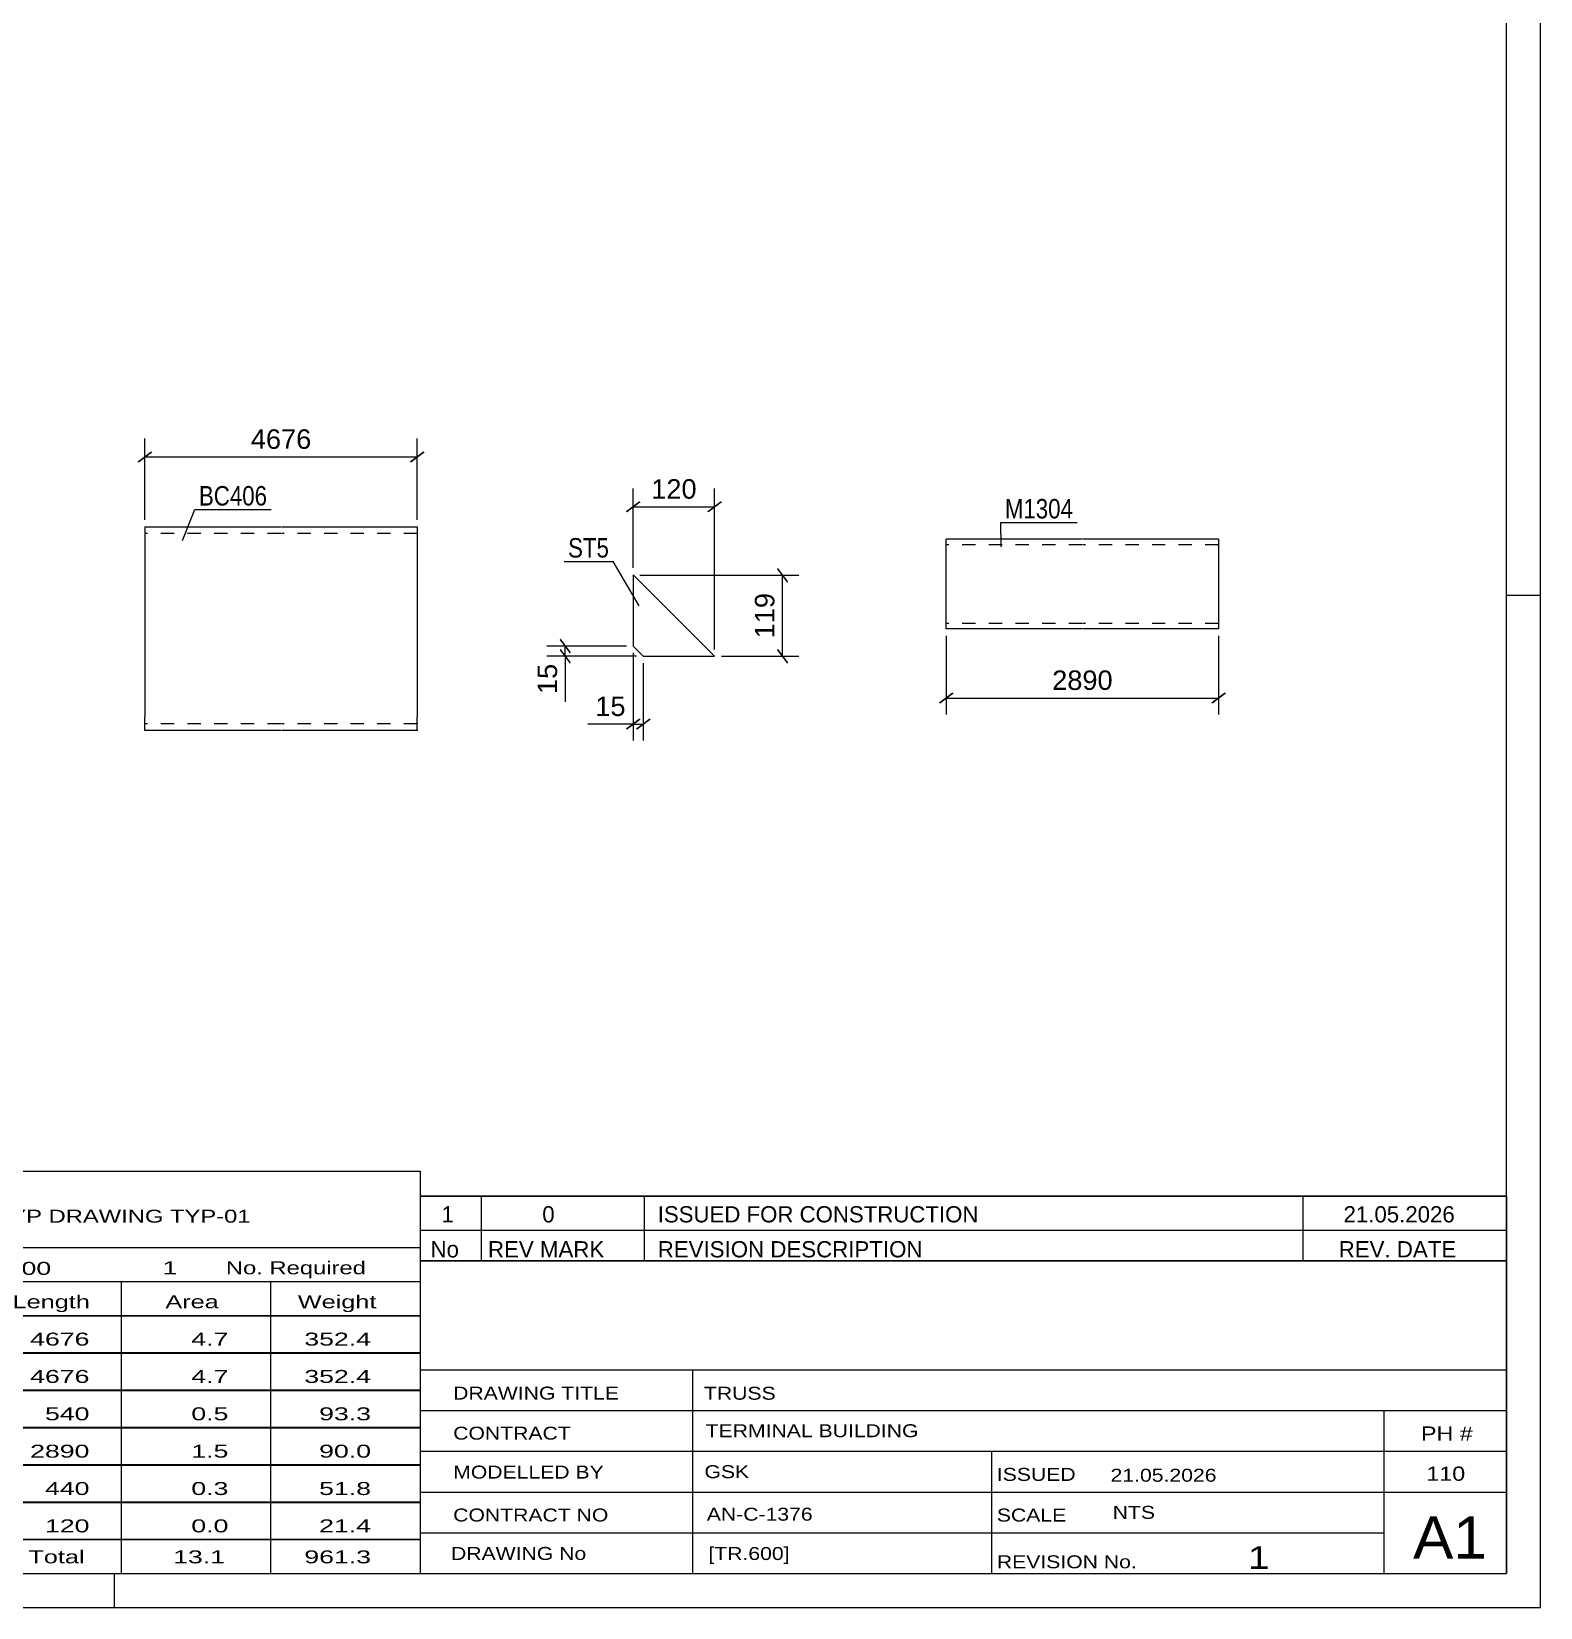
# Model space of a CAD drawing. Header units: millimetres. Extents: x 0 to 841, y 0 to 594.
# Drawn here: x 618.8 to 841, y 0 to 232 of the extents above; entities that cross this region are included whole.
import ezdxf

# ---------------------------------------------------------------- set-up
doc = ezdxf.new("R2010")
doc.units = ezdxf.units.MM
doc.linetypes.add('DXK_LINE_DOT2', pattern=[3.9198, 1.9599, -1.9599])
doc.styles.add('Arial', font='arial.ttf', dxfattribs={"height": 0.2})
doc.styles.add('Arial Narrow', font='ARIALN.TTF', dxfattribs={"height": 0.2})

# ---------------------------------------------------------------- blocks, each defined once
blk = doc.blocks.new('Unknown-122566984-1134')
at = {"color": 5, "linetype": 'Continuous'}
for p, q in [((841, 0), (841, 594)), ((836, 5), (836, 589)), ((841, 149), (836, 149)), ((5, 5), (836, 5)), ((631, 0), (631, 5)), ((0, 0), (841, 0))]:
    blk.add_line(p, q, dxfattribs=at)
blk = doc.blocks.new('Part-122566984-1655 - 1639')
at = {"color": 2, "linetype": 'Continuous'}
for p, q in [((707.38, 152.06), (707.38, 141.56)), ((707.38, 152.06), (719.38, 140.06)), ((707.38, 141.56), (708.88, 140.06)), ((708.88, 140.06), (719.38, 140.06))]:
    blk.add_line(p, q, dxfattribs=at)
blk = doc.blocks.new('Part-122566984-2049 - 2033')
at = {"color": 2, "linetype": 'Continuous'}
for p, q in [((773.49, 157.28), (753.49, 157.28)), ((753.49, 144.21), (753.49, 157.28)), ((793.59, 157.28), (773.59, 157.28)), ((793.59, 157.28), (793.59, 155.68)), ((793.59, 155.68), (793.59, 144.08)), ((753.49, 144.08), (753.49, 144.21)), ((773.49, 144.08), (753.49, 144.08)), ((793.59, 144.08), (773.59, 144.08))]:
    blk.add_line(p, q, dxfattribs=at)
at = {"color": 7, "linetype": 'DXK_LINE_DOT2'}
for p, q in [((773.49, 156.48), (753.49, 156.48)), ((753.49, 156.42), (753.49, 156.48)), ((753.49, 156.25), (753.49, 156.3)), ((793.59, 156.48), (773.59, 156.48)), ((793.59, 157.16), (793.59, 155.68)), ((793.59, 156.42), (793.59, 156.48)), ((793.59, 156.25), (793.59, 156.3)), ((773.49, 144.88), (753.49, 144.88)), ((793.59, 144.88), (773.59, 144.88))]:
    blk.add_line(p, q, dxfattribs=at)
blk = doc.blocks.new('Part-122566984-1587 - 1568')
at = {"color": 2, "linetype": 'Continuous'}
for p, q in [((635.48, 159.12), (635.48, 157.12)), ((635.48, 159.12), (655.48, 159.12)), ((655.58, 159.12), (675.58, 159.12)), ((675.58, 159.12), (675.58, 157.12)), ((635.48, 157.12), (635.48, 131.12)), ((675.58, 157.12), (675.58, 131.12)), ((635.48, 129.27), (635.48, 131.12)), ((675.58, 129.12), (675.58, 131.12)), ((635.48, 129.12), (635.48, 129.27)), ((655.48, 129.12), (635.48, 129.12)), ((675.58, 129.12), (655.58, 129.12))]:
    blk.add_line(p, q, dxfattribs=at)
at = {"color": 7, "linetype": 'DXK_LINE_DOT2'}
for p, q in [((655.48, 158.12), (635.48, 158.12)), ((635.48, 157.82), (635.48, 157.12)), ((675.58, 158.12), (655.58, 158.12)), ((635.48, 130.12), (635.48, 130.19)), ((655.48, 130.12), (635.48, 130.12)), ((675.58, 130.12), (655.58, 130.12)), ((675.58, 130.12), (675.58, 131.12)), ((675.58, 130.19), (675.58, 130.12)), ((635.48, 129.12), (635.48, 129.27)), ((675.58, 129.27), (675.58, 129.12))]:
    blk.add_line(p, q, dxfattribs=at)
blk = doc.blocks.new('StraightDimension-122566984-1689 - 1639')
at = {"linetype": 'Continuous'}
for points in [[(698.21, 140.66), (698.06, 140.46), (696.56, 142.46), (696.71, 142.66)], [(696.56, 140.96), (696.71, 141.16), (698.21, 139.16), (698.06, 138.96)]]:
    blk.add_hatch(color=7, dxfattribs=at).paths.add_polyline_path(points)
at = {"color": 7, "linetype": 'Continuous'}
for p, q in [((706.38, 141.56), (694.68, 141.56)), ((697.38, 140.06), (697.38, 141.56)), ((707.88, 140.06), (694.68, 140.06))]:
    blk.add_line(p, q, dxfattribs=at)
at = {"color": 0}
blk.add_wipeout([(696.78, 139.54), (692.58, 139.54), (692.58, 133.89), (696.78, 133.89)], dxfattribs=at)
at = {"color": 7, "linetype": 'Continuous'}
blk.add_line((697.38, 140.06), (697.38, 133.36), dxfattribs=at)
blk.add_line((697.38, 140.06), (697.38, 133.36), dxfattribs=at)
at = {"color": 3, "style": 'Arial'}
blk.add_text('15', height=2.865, rotation=90.0002, dxfattribs=at).set_placement((696.18, 134.49))
blk = doc.blocks.new('StraightDimension-122566984-1673 - 1639')
at = {"linetype": 'Continuous'}
for points in [[(706.48, 161.24), (706.28, 161.39), (708.28, 162.89), (708.48, 162.74)], [(720.28, 162.89), (720.48, 162.74), (718.48, 161.24), (718.28, 161.39)]]:
    blk.add_hatch(color=7, dxfattribs=at).paths.add_polyline_path(points)
at = {"color": 7, "linetype": 'Continuous'}
for p, q in [((707.38, 153.06), (707.38, 164.76)), ((719.38, 141.06), (719.38, 164.76)), ((707.38, 162.06), (719.38, 162.06))]:
    blk.add_line(p, q, dxfattribs=at)
at = {"color": 0}
blk.add_wipeout([(717.32, 162.66), (717.32, 166.86), (709.45, 166.86), (709.45, 162.66)], dxfattribs=at)
at = {"color": 3, "style": 'Arial'}
blk.add_text('120', height=2.865, dxfattribs=at).set_placement((710.05, 163.26))
blk = doc.blocks.new('StraightDimension-122566984-1657 - 1639')
at = {"linetype": 'Continuous'}
for points in [[(708.28, 130.89), (708.48, 130.74), (706.48, 129.24), (706.28, 129.39)], [(707.98, 129.24), (707.78, 129.39), (709.78, 130.89), (709.98, 130.74)]]:
    blk.add_hatch(color=7, dxfattribs=at).paths.add_polyline_path(points)
at = {"color": 7, "linetype": 'Continuous'}
for p, q in [((707.38, 140.56), (707.38, 127.66)), ((708.88, 139.06), (708.88, 127.66)), ((707.38, 130.06), (708.88, 130.06))]:
    blk.add_line(p, q, dxfattribs=at)
at = {"color": 0}
blk.add_wipeout([(706.86, 130.66), (706.86, 134.86), (701.21, 134.86), (701.21, 130.66)], dxfattribs=at)
at = {"color": 7, "linetype": 'Continuous'}
blk.add_line((707.38, 130.06), (700.69, 130.06), dxfattribs=at)
blk.add_line((707.38, 130.06), (700.69, 130.06), dxfattribs=at)
at = {"color": 3, "style": 'Arial'}
blk.add_text('15', height=2.865, dxfattribs=at).set_placement((701.81, 131.26))
blk = doc.blocks.new('StraightDimension-122566984-1700 - 1639')
at = {"linetype": 'Continuous'}
for points in [[(728.56, 152.88), (728.71, 153.08), (730.21, 151.08), (730.06, 150.88)], [(730.21, 139.16), (730.06, 138.96), (728.56, 140.96), (728.71, 141.16)]]:
    blk.add_hatch(color=7, dxfattribs=at).paths.add_polyline_path(points)
at = {"color": 7, "linetype": 'Continuous'}
for p, q in [((708.38, 151.98), (731.78, 151.98)), ((729.38, 140.06), (729.38, 151.98)), ((720.38, 140.06), (731.78, 140.06))]:
    blk.add_line(p, q, dxfattribs=at)
at = {"color": 0}
blk.add_wipeout([(728.78, 149.96), (724.58, 149.96), (724.58, 142.09), (728.78, 142.09)], dxfattribs=at)
at = {"color": 3, "style": 'Arial'}
blk.add_text('119', height=2.865, rotation=90.0002, dxfattribs=at).set_placement((728.18, 142.69))
blk = doc.blocks.new('StraightDimension-122566984-2052 - 2033')
at = {"linetype": 'Continuous'}
for points in [[(752.59, 133.08), (752.39, 133.23), (754.39, 134.73), (754.59, 134.58)], [(794.49, 134.73), (794.69, 134.58), (792.69, 133.08), (792.49, 133.23)]]:
    blk.add_hatch(color=7, dxfattribs=at).paths.add_polyline_path(points)
at = {"color": 7, "linetype": 'Continuous'}
for p, q in [((753.49, 143.08), (753.49, 131.5)), ((793.59, 143.08), (793.59, 131.5)), ((753.49, 133.9), (793.59, 133.9))]:
    blk.add_line(p, q, dxfattribs=at)
at = {"color": 0}
blk.add_wipeout([(778.58, 134.5), (778.58, 138.7), (768.49, 138.7), (768.49, 134.5)], dxfattribs=at)
at = {"color": 3, "style": 'Arial'}
blk.add_text('2890', height=2.865, dxfattribs=at).set_placement((769.09, 135.1))
blk = doc.blocks.new('StraightDimension-122566984-1591 - 1568')
at = {"linetype": 'Continuous'}
for points in [[(634.58, 168.57), (634.38, 168.72), (636.38, 170.22), (636.58, 170.07)], [(676.48, 170.22), (676.68, 170.07), (674.68, 168.57), (674.48, 168.72)]]:
    blk.add_hatch(color=7, dxfattribs=at).paths.add_polyline_path(points)
at = {"color": 7, "linetype": 'Continuous'}
for p, q in [((635.48, 160.12), (635.48, 172.1)), ((675.58, 160.12), (675.58, 172.1)), ((635.48, 169.4), (675.58, 169.4))]:
    blk.add_line(p, q, dxfattribs=at)
at = {"color": 0}
blk.add_wipeout([(660.57, 170), (660.57, 174.2), (650.48, 174.2), (650.48, 170)], dxfattribs=at)
at = {"color": 3, "style": 'Arial'}
blk.add_text('4676', height=2.865, dxfattribs=at).set_placement((651.08, 170.6))
blk = doc.blocks.new('Unknown-122566984-4836')
at = {"color": 7, "linetype": 'Continuous'}
for p, q in [((676, 51.05), (676, 5)), ((676, 51.05), (836, 51.05)), ((836, 51), (836, 5)), ((676, 35), (836, 35)), ((716.14, 35), (716.14, 5)), ((676, 29), (836, 29)), ((818, 5.05), (818, 29.05)), ((676, 23), (836, 23)), ((760.14, 23), (760.14, 5)), ((676, 17), (836, 17)), ((676, 11), (818, 11)), ((676, 5), (836, 5))]:
    blk.add_line(p, q, dxfattribs=at)
at = {"color": 7, "style": 'Arial Narrow'}
for s, height, width, p in [('DRAWING TITLE', 1.9089, 1.425378, (680.88, 30.61)), ('TRUSS', 1.909, 1.425378, (717.81, 30.59)), ('CONTRACT', 1.909, 1.425378, (680.88, 24.71)), ('TERMINAL BUILDING', 1.9089, 1.425378, (718.06, 25.07)), ('MODELLED BY', 1.9089, 1.425378, (680.88, 18.98)), ('GSK', 1.909, 1.425378, (717.88, 19.04)), ('ISSUED', 1.909, 1.425378, (760.94, 18.64)), ('21.05.2026', 1.909, 1.425378, (777.69, 18.52)), ('CONTRACT NO', 1.9089, 1.425378, (680.88, 12.66)), ('AN-C-1376', 1.909, 1.425378, (718.23, 12.78)), ('SCALE', 1.909, 1.425378, (760.94, 12.65)), ('A1', 6.204, 1.25, (822.24, 7.2)), ('DRAWING No', 1.909, 1.425378, (680.56, 7)), ('[TR.600]', 1.909, 1.425378, (718.46, 6.99)), ('REVISION No.', 1.9089, 1.425378, (760.94, 5.77)), ('1', 3.34, 1.5, (797.91, 5.68))]:
    blk.add_text(s, height=height, dxfattribs=dict(at, width=width)).set_placement(p)
at = {"color": 7, "linetype": 'Continuous', "style": 'Arial Narrow'}
for s, height, width, p in [('PH #', 2.1, 1.42538, (823.4, 24.55)), ('110', 2.1, 1.42538, (824.19, 18.65)), ('NTS', 1.909, 1.425378, (778, 13.05))]:
    blk.add_text(s, height=height, dxfattribs=dict(at, width=width)).set_placement(p)
blk = doc.blocks.new('Unknown-122566984-4837')
at = {"color": 7, "linetype": 'Continuous'}
for p, q in [((516, 64.25), (676, 64.25)), ((516, 53), (516, 64.25)), ((676, 64.25), (676, 53)), ((516, 53), (676, 53)), ((516, 53), (516, 48)), ((676, 53), (676, 48)), ((516, 48), (676, 48)), ((516, 48), (516, 43)), ((540, 48), (540, 43)), ((575.5, 48), (575.5, 43)), ((601.5, 48), (601.5, 43)), ((614.5, 48), (614.5, 43)), ((632, 48), (632, 43)), ((654, 48), (654, 43)), ((676, 48), (676, 43)), ((516, 43), (676, 43)), ((516, 42.95), (516, 37.55)), ((516, 42.95), (676, 42.95)), ((540, 43), (540, 37.5)), ((575.5, 43), (575.5, 37.5)), ((601.5, 43), (601.5, 37.5)), ((614.5, 43), (614.5, 37.5)), ((632, 43), (632, 37.5)), ((654, 43), (654, 37.5)), ((676, 42.95), (676, 37.55)), ((516, 37.55), (676, 37.55)), ((516, 37.45), (516, 32.05)), ((516, 37.45), (676, 37.45)), ((540, 37.5), (540, 32)), ((575.5, 37.5), (575.5, 32)), ((601.5, 37.5), (601.5, 32)), ((614.5, 37.5), (614.5, 32)), ((632, 37.5), (632, 32)), ((654, 37.5), (654, 32)), ((676, 37.45), (676, 32.05)), ((516, 32.05), (676, 32.05)), ((516, 31.95), (516, 26.55)), ((516, 31.95), (676, 31.95)), ((540, 32), (540, 26.5)), ((575.5, 32), (575.5, 26.5)), ((601.5, 32), (601.5, 26.5)), ((614.5, 32), (614.5, 26.5)), ((632, 32), (632, 26.5)), ((654, 32), (654, 26.5)), ((676, 31.95), (676, 26.55)), ((516, 26.55), (676, 26.55)), ((516, 26.45), (516, 21.05)), ((516, 26.45), (676, 26.45)), ((540, 26.5), (540, 21)), ((575.5, 26.5), (575.5, 21)), ((601.5, 26.5), (601.5, 21)), ((614.5, 26.5), (614.5, 21)), ((632, 26.5), (632, 21)), ((654, 26.5), (654, 21)), ((676, 26.45), (676, 21.05)), ((516, 21.05), (676, 21.05)), ((516, 20.95), (516, 15.55)), ((516, 20.95), (676, 20.95)), ((540, 21), (540, 15.5)), ((575.5, 21), (575.5, 15.5)), ((601.5, 21), (601.5, 15.5)), ((614.5, 21), (614.5, 15.5)), ((632, 21), (632, 15.5)), ((654, 21), (654, 15.5)), ((676, 20.95), (676, 15.55)), ((516, 15.55), (676, 15.55)), ((516, 15.45), (516, 10.05)), ((516, 15.45), (676, 15.45)), ((540, 15.5), (540, 10)), ((575.5, 15.5), (575.5, 10)), ((601.5, 15.5), (601.5, 10)), ((614.5, 15.5), (614.5, 10)), ((632, 15.5), (632, 10)), ((654, 15.5), (654, 10)), ((676, 15.45), (676, 10.05)), ((516, 10.05), (676, 10.05)), ((516, 10), (676, 10)), ((516, 10), (516, 5)), ((632, 10), (632, 5)), ((654, 10), (654, 5)), ((676, 10), (676, 5)), ((516, 5), (676, 5))]:
    blk.add_line(p, q, dxfattribs=at)
at = {"color": 7, "style": 'Arial Narrow'}
for s, height, width, p in [('GENERAL NOTES & WELD DETAILS :', 2.8633, 1.4, (517.15, 56.56)), ('REFER TYP DRAWING TYP-01', 1.9089, 1.6, (600.7, 56.66)), ('No. Required', 1.9089, 1.6, (647.41, 49.06)), ("MATERIAL LIST FOR ASSEMBLY MK'D", 1.9089, 1.6, (517.15, 49.06)), ('TR600', 1.909, 1.794707, (609.9, 48.97)), ('1', 1.91, 1.794707, (638.08, 49.06)), ('Mark', 1.909, 1.7, (517.34, 44)), ('Profile', 1.909, 1.7, (550.41, 44)), ('Material', 1.909, 1.7, (580.54, 44.06)), ('No.', 1.909, 1.7, (605.5, 44.06)), ('Length', 1.909, 1.7, (616, 44.06)), ('Area', 1.909, 1.7, (638.5, 44.06)), ('Weight', 1.909, 1.7, (658, 44.06))]:
    blk.add_text(s, height=height, dxfattribs=dict(at, width=width)).set_placement(p)
at = {"color": 7, "linetype": 'Continuous', "style": 'Arial Narrow'}
for s, height, width, p in [('BC406', 1.909, 1.794707, (517.5, 38.56)), ('RHS300*200*10', 1.9089, 1.794707, (542, 38.56)), ('E350', 1.909, 1.794707, (581.74, 38.56)), ('1', 1.91, 1.794707, (605.86, 38.56)), ('4676', 1.909, 1.794707, (618.58, 38.56)), ('4.7', 1.909, 1.794707, (642.32, 38.56)), ('352.4', 1.909, 1.794707, (658.96, 38.56)), ('TR600', 1.909, 1.794707, (517.5, 33.06)), ('RHS300*200*10', 1.9089, 1.794707, (542, 33.06)), ('E350', 1.909, 1.794707, (581.74, 33.06)), ('1', 1.91, 1.794707, (605.86, 33.06)), ('4676', 1.909, 1.794707, (618.58, 33.06)), ('4.7', 1.909, 1.794707, (642.32, 33.06)), ('352.4', 1.909, 1.794707, (658.96, 33.06)), ('SP5', 1.909, 1.794707, (517.5, 27.56)), ('PL25*440', 1.909, 1.794707, (542, 27.56)), ('E350', 1.909, 1.794707, (581.74, 27.56)), ('2', 1.91, 1.794707, (605.86, 27.56)), ('540', 1.909, 1.794707, (620.77, 27.56)), ('0.5', 1.909, 1.794707, (642.32, 27.56)), ('93.3', 1.909, 1.794707, (661.14, 27.56)), ('M1304', 1.909, 1.794707, (517.5, 22.06)), ('SHS132*8', 1.909, 1.794707, (542, 22.06)), ('E350', 1.909, 1.794707, (581.74, 22.06)), ('1', 1.91, 1.794707, (605.86, 22.06)), ('2890', 1.909, 1.794707, (618.58, 22.06)), ('1.5', 1.909, 1.794707, (642.32, 22.06)), ('90.0', 1.909, 1.794707, (661.14, 22.06)), ('SP6', 1.909, 1.794707, (517.5, 16.56)), ('PL25*300', 1.909, 1.794707, (542, 16.56)), ('E350', 1.909, 1.794707, (581.74, 16.56)), ('2', 1.91, 1.794707, (605.86, 16.56)), ('440', 1.909, 1.794707, (620.77, 16.56)), ('0.3', 1.909, 1.794707, (642.32, 16.56)), ('51.8', 1.909, 1.794707, (661.14, 16.56)), ('ST5', 1.909, 1.794707, (517.5, 11.06)), ('PL12*120', 1.909, 1.794707, (542, 11.06)), ('E350', 1.909, 1.794707, (581.74, 11.06)), ('32', 1.909, 1.794707, (604.76, 11.06)), ('120', 1.909, 1.794707, (620.77, 11.06)), ('0.0', 1.909, 1.794707, (642.32, 11.06)), ('21.4', 1.909, 1.794707, (661.14, 11.06)), ('Total', 1.909, 1.7, (618.33, 6.5)), ('13.1', 1.909, 1.794707, (639.64, 6.5)), ('961.3', 1.909, 1.794707, (658.96, 6.5))]:
    blk.add_text(s, height=height, dxfattribs=dict(at, width=width)).set_placement(p)
blk = doc.blocks.new('Unknown-122566984-4839')
at = {"color": 7, "linetype": 'Continuous'}
for p, q in [((676, 60.55), (836, 60.55)), ((836, 60.55), (676, 60.55)), ((676, 60.55), (676, 55.55)), ((685, 60.55), (685, 55.55)), ((709, 60.55), (709, 55.55)), ((806, 60.55), (806, 55.55)), ((836, 60.55), (836, 55.55)), ((676, 55.55), (836, 55.55)), ((676, 55.55), (676, 51.05)), ((676, 55.55), (836, 55.55)), ((685, 55.55), (685, 51.05)), ((709, 55.55), (709, 51.05)), ((806, 55.55), (806, 51.05)), ((836, 55.55), (836, 51.05)), ((836, 51.05), (676, 51.05))]:
    blk.add_line(p, q, dxfattribs=at)
at = {"color": 7, "linetype": 'Continuous', "style": 'Arial Narrow'}
for s, height, width, p in [('1', 2.39, 1.196471, (679.16, 56.7)), ('0', 2.39, 1.196471, (694, 56.7)), ('ISSUED FOR CONSTRUCTION', 2.3861, 1.196471, (711, 56.7)), ('21.05.2026', 2.386, 1.196471, (812, 56.7)), ('No', 2.386, 1.2, (677.54, 51.55)), ('REV MARK', 2.386, 1.2, (686, 51.55)), ('REVISION DESCRIPTION', 2.3861, 1.2, (711, 51.55)), ('REV. DATE', 2.386, 1.2, (811.28, 51.55))]:
    blk.add_text(s, height=height, dxfattribs=dict(at, width=width)).set_placement(p)
blk = doc.blocks.new('Mark-122566984-1651 - 1639')
at = {"color": 0}
blk.add_wipeout([(703.83, 154.59), (703.83, 157.59), (697.8, 157.59), (697.8, 154.59)], dxfattribs=at)
blk.add_wipeout([(703.83, 154.59), (703.83, 157.59), (697.8, 157.59), (697.8, 154.59)], dxfattribs=at)
at = {"color": 30, "linetype": 'Continuous'}
for p in [(697.2, 153.99), (708.29, 147.47)]:
    blk.add_line(p, (704.43, 153.99), dxfattribs=at)
at = {"color": 3, "style": 'Arial Narrow'}
blk.add_text('ST5', height=2.863, dxfattribs=at).set_placement((697.8, 154.59))
blk = doc.blocks.new('Mark-122566984-2045 - 2033')
at = {"color": 0}
blk.add_wipeout([(772.17, 160.35), (772.17, 163.35), (762.12, 163.35), (762.12, 160.35)], dxfattribs=at)
blk.add_wipeout([(772.17, 160.35), (772.17, 163.35), (762.12, 163.35), (762.12, 160.35)], dxfattribs=at)
at = {"color": 30, "linetype": 'Continuous'}
for p, q in [((761.58, 156.16), (761.52, 159.75)), ((761.52, 159.75), (772.77, 159.75))]:
    blk.add_line(p, q, dxfattribs=at)
at = {"color": 3, "style": 'Arial Narrow'}
blk.add_text('M1304', height=2.863, dxfattribs=at).set_placement((762.12, 160.35))
blk = doc.blocks.new('Mark-122566984-1583 - 1568')
at = {"color": 0}
blk.add_wipeout([(653.49, 162.25), (653.49, 165.25), (643.44, 165.25), (643.44, 162.25)], dxfattribs=at)
blk.add_wipeout([(653.49, 162.25), (653.49, 165.25), (643.44, 165.25), (643.44, 162.25)], dxfattribs=at)
at = {"color": 30, "linetype": 'Continuous'}
for p, q in [((641.01, 157.09), (642.84, 161.65)), ((642.84, 161.65), (654.09, 161.65))]:
    blk.add_line(p, q, dxfattribs=at)
at = {"color": 3, "style": 'Arial Narrow'}
blk.add_text('BC406', height=2.863, dxfattribs=at).set_placement((643.44, 162.25))

msp = doc.modelspace()

# ---------------------------------------------------------------- block references
for name in ['Unknown-122566984-1134', 'Part-122566984-1587 - 1568', 'Part-122566984-2049 - 2033', 'Part-122566984-1655 - 1639', 'Unknown-122566984-4837', 'Unknown-122566984-4839', 'Unknown-122566984-4836']:
    msp.add_blockref(name, (0, 0))

# ---------------------------------------------------------------- next in the draw order: block references
for name in ['StraightDimension-122566984-1591 - 1568', 'Mark-122566984-2045 - 2033', 'StraightDimension-122566984-1689 - 1639', 'StraightDimension-122566984-2052 - 2033']:
    msp.add_blockref(name, (0, 0))

# ---------------------------------------------------------------- next in the draw order: block references
for name in ['Mark-122566984-1583 - 1568', 'StraightDimension-122566984-1673 - 1639']:
    msp.add_blockref(name, (0, 0))

# ---------------------------------------------------------------- next in the draw order: block references
msp.add_blockref('StraightDimension-122566984-1657 - 1639', (0, 0))

# ---------------------------------------------------------------- next in the draw order: block references
msp.add_blockref('StraightDimension-122566984-1700 - 1639', (0, 0))

# ---------------------------------------------------------------- next in the draw order: block references
msp.add_blockref('Mark-122566984-1651 - 1639', (0, 0))

doc.saveas('drawing.dxf')
